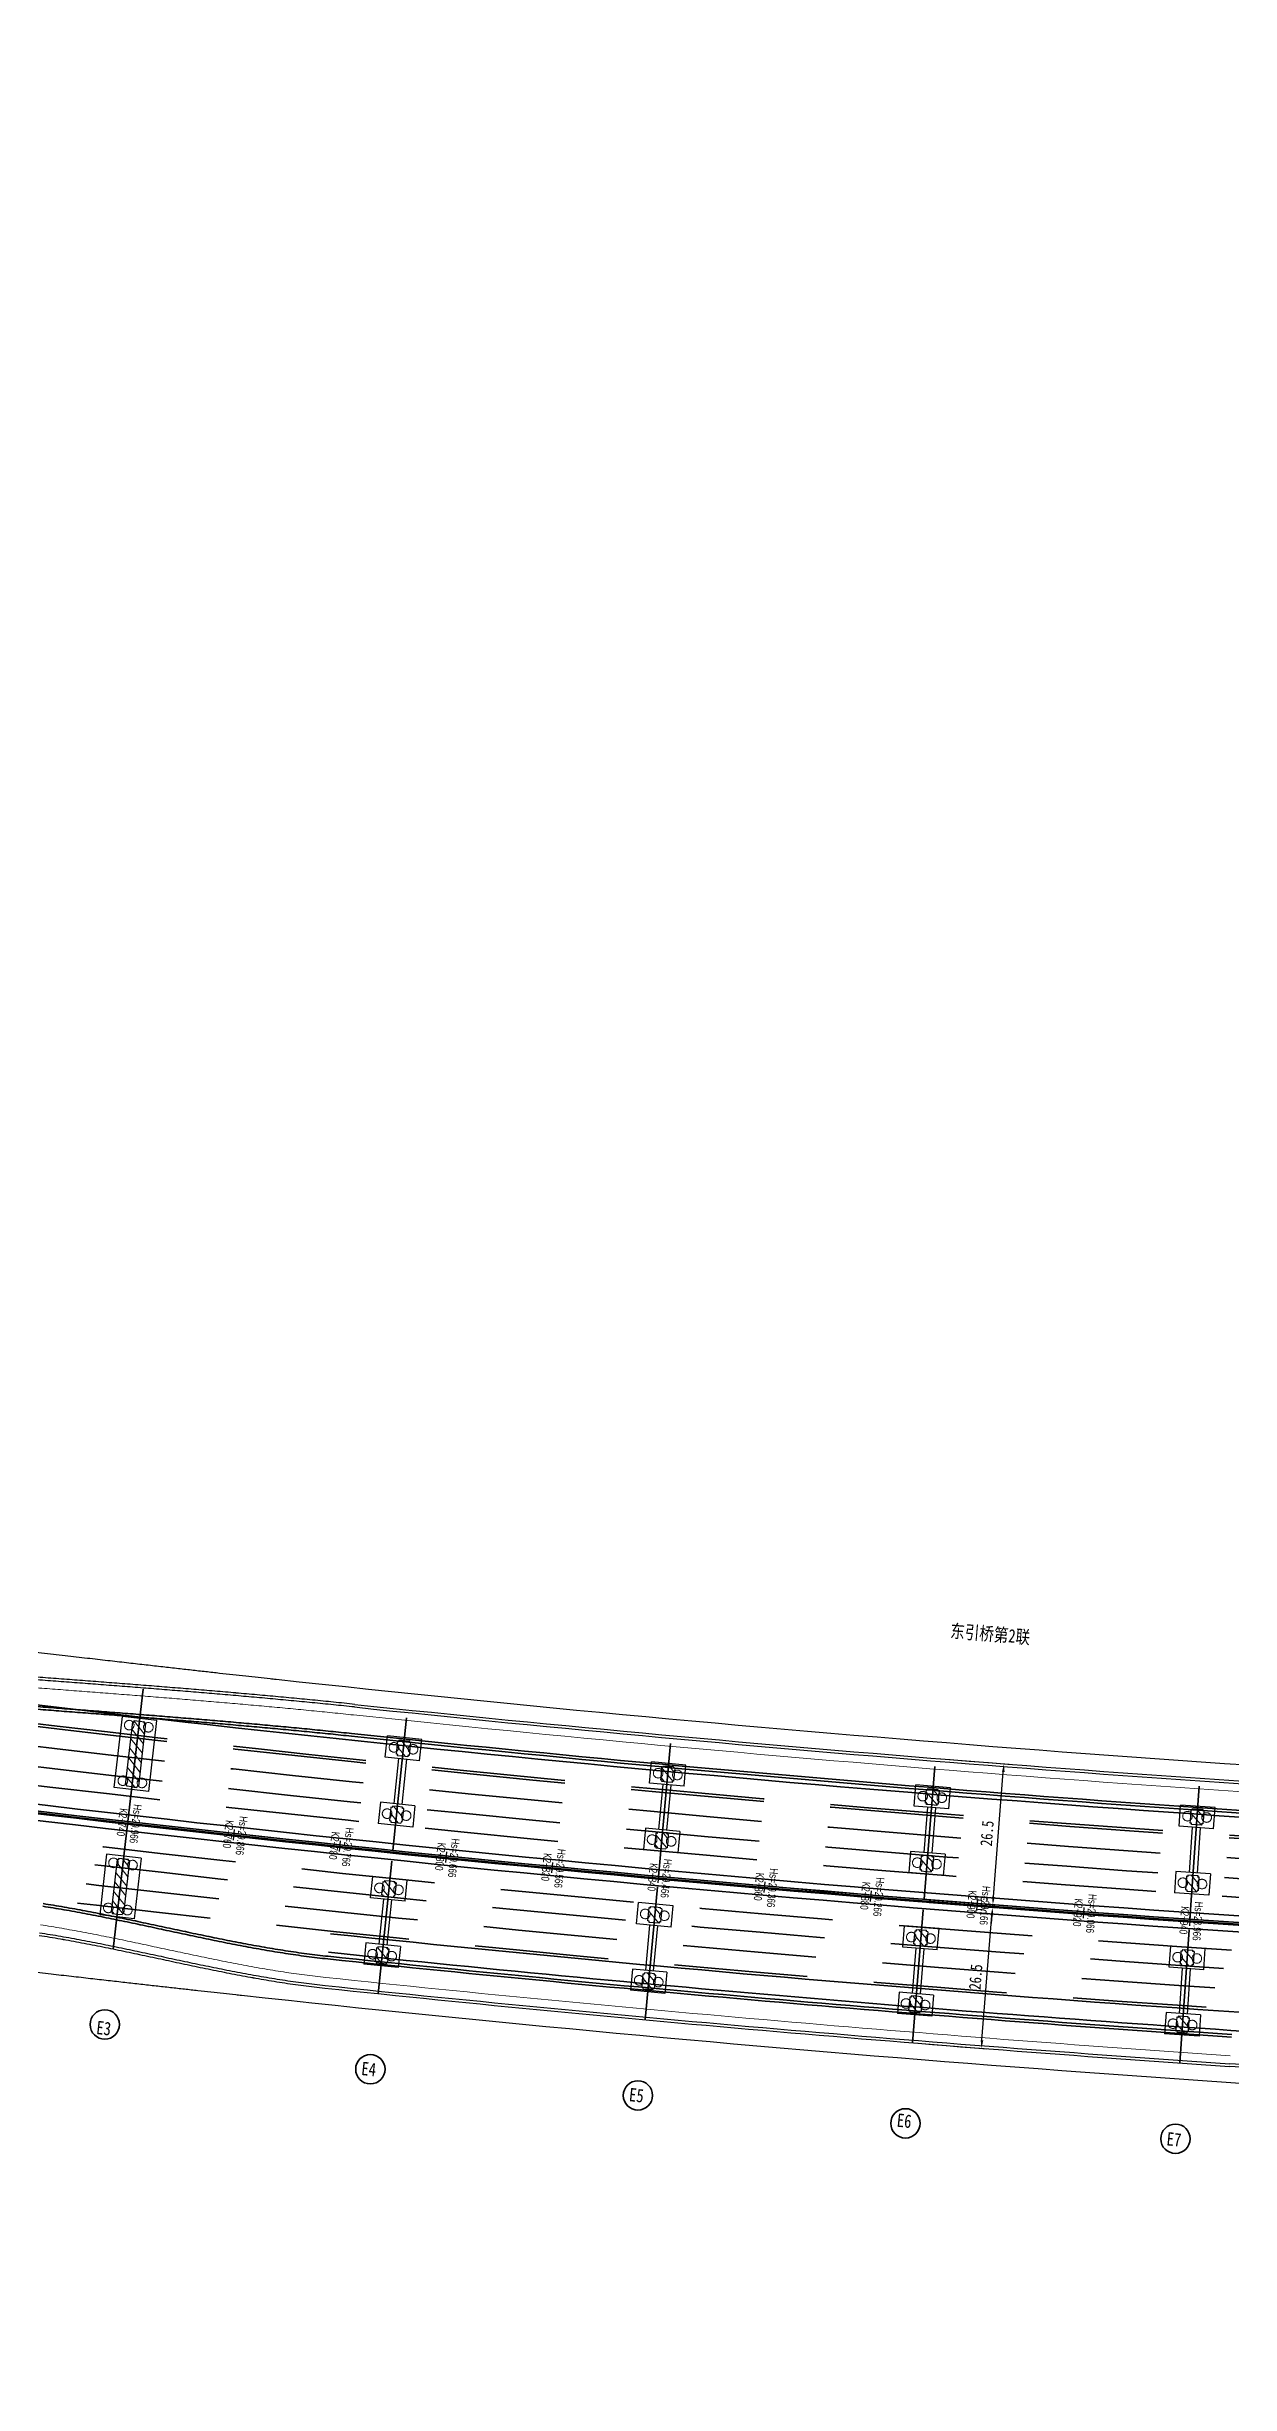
# Model space of a CAD drawing. Extents: x 0 to 558779, y 0 to 2762081.
# Drawn here: x 518948.4 to 519170.3, y 2757585.8 to 2758024 of the extents above; entities that cross this region are included whole.
import ezdxf
from ezdxf.enums import TextEntityAlignment as Align

# ---------------------------------------------------------------- set-up
doc = ezdxf.new("R2010")
doc.units = 0
doc.header["$LTSCALE"] = 20
doc.header["$PDMODE"] = 34
for name, pattern in [('CENTER', [2, 1.25, -0.25, 0.25, -0.25]), ('DASHED', [19.05, 12.7, -6.35]), ('HIDDEN', [0.375, 0.25, -0.125])]:
    doc.linetypes.add(name, pattern=pattern)
for name, color, linetype in [('B-标线', 8, 'Continuous'), ('L-主桥边线', 240, 'Continuous'), ('QL-主线桥墩', 191, 'Continuous'), ('RD-红线', 230, 'Continuous'), ('XW_2022', 7, 'Continuous'), ('主线墩中心线', 6, 'Continuous'), ('主线墩号', 1, 'Continuous'), ('主线桥宽', 4, 'Continuous'), ('文本', 3, 'Continuous'), ('桩号-2022', 7, 'Continuous'), ('粗实线', 1, 'Continuous'), ('设计高-2022', 7, 'Continuous'), ('设计高-地面高-2022', 7, 'Continuous'), ('道路边线', 22, 'Continuous'), ('非机动车道边线', 6, 'Continuous')]:
    doc.layers.add(name, color=color, linetype=linetype)
doc.layers.add('构造细实', color=5, linetype='Continuous', lineweight=15)
doc.layers.add('细虚线', color=2, linetype='DASHED', lineweight=15)
doc.styles.get("Standard").update_dxf_attribs({"font": 'fsdb_e.shx', "width": 0.7, "bigfont": 'hzdx.shx'})
doc.styles.add('仿宋', font='simfang_0.ttf', dxfattribs={"width": 0.8})
doc.dimstyles.new('跨度', dxfattribs={"dimscale": 2, "dimtxt": 2.2, "dimasz": 1.5, "dimexe": 1, "dimexo": 1, "dimgap": 1, "dimtad": 1, "dimdec": 3, "dimzin": 9, "dimdsep": 46, "dimtxsty": '仿宋', "dimcen": 0, "dimclrd": 4, "dimclre": 4, "dimclrt": 256, "dimadec": 0, "dimazin": 3, "dimtfac": 1, "dimtdec": 3, "dimtix": 1, "dimtmove": 2, "dimatfit": 3, "dimfxl": 1, "dimtolj": 1, "dimtzin": 0, "dimarcsym": 2})
pattern_1 = [(45, (-69156.95, -63617.73), (-89.80256, 89.80256), [])]
pattern_2 = [(45, (-57583.66, -63437.42), (-89.80256, 89.80256), [])]

# ---------------------------------------------------------------- blocks, each defined once
blk = doc.blocks.new('E4-7')
at = {"layer": '构造细实'}
h = blk.add_hatch(dxfattribs=at)
h.set_pattern_fill('ANSI31', color=4, scale=40, style=0)
h.set_pattern_definition(pattern_1)
h.paths.add_polyline_path([(-575, 120), (-575, 95), (-550, 95), (-550, 0), (-550, -95), (-575, -95), (-575, -120), (-700, -120), (-825, -120), (-825, -95), (-850, -95), (-850, 0), (-850, 95), (-825, 95), (-825, 120), (-700, 120)])
h.paths.add_polyline_path([(-2075, -120), (-2075, -95), (-2100, -95), (-2100, 0), (-2100, 95), (-2075, 95), (-2075, 120), (-1950, 120), (-1825, 120), (-1825, 95), (-1800, 95), (-1800, 0), (-1800, -95), (-1825, -95), (-1825, -120), (-1950, -120)])
h = blk.add_hatch(dxfattribs=at)
h.set_pattern_fill('ANSI31', color=4, scale=40, style=0)
h.set_pattern_definition(pattern_1)
h.paths.add_polyline_path([(575, 120), (575, 95), (550, 95), (550, 0), (550, -95), (575, -95), (575, -120), (700, -120), (825, -120), (825, -95), (850, -95), (850, 0), (850, 95), (825, 95), (825, 120), (700, 120)])
h.paths.add_polyline_path([(2075, -120), (2075, -95), (2100, -95), (2100, 0), (2100, 95), (2075, 95), (2075, 120), (1950, 120), (1825, 120), (1825, 95), (1800, 95), (1800, 0), (1800, -95), (1825, -95), (1825, -120), (1950, -120)])
at = {"layer": '粗实线'}
for p, q in [((-2150, 325), (-2150, -325)), ((-1750, 325), (-2150, 325)), ((-1750, 325), (-1750, -325)), ((-1750, 75), (-900, 75)), ((-900, 325), (-900, -325)), ((-900, 325), (-500, 325)), ((-500, 325), (-500, -325)), ((500, 325), (500, -325)), ((900, 325), (500, 325)), ((900, 325), (900, -325)), ((1750, 75), (900, 75)), ((1750, 325), (1750, -325)), ((1750, 325), (2150, 325)), ((2150, 325), (2150, -325)), ((-1750, -325), (-2150, -325)), ((-1750, -75), (-900, -75)), ((-900, -325), (-500, -325)), ((900, -325), (500, -325)), ((1750, -75), (900, -75)), ((1750, -325), (2150, -325))]:
    blk.add_line(p, q, dxfattribs=at)
at = {"layer": '粗实线', "color": 3}
for points in [[(-2075, -120), (-2075, -95), (-2100, -95), (-2100, 0), (-2100, 95), (-2075, 95), (-2075, 120)], [(-2075, 120), (-1950, 120), (-1825, 120), (-1825, 95), (-1800, 95), (-1800, 0), (-1800, -95), (-1825, -95), (-1825, -120), (-1950, -120), (-2075, -120)], [(-575, 120), (-700, 120), (-825, 120), (-825, 95), (-850, 95), (-850, 0), (-850, -95), (-825, -95), (-825, -120), (-700, -120), (-575, -120), (-575, -95), (-550, -95), (-550, 0), (-550, 95)], [(-575, 120), (-575, 95), (-550, 95)], [(575, 120), (700, 120), (825, 120), (825, 95), (850, 95), (850, 0), (850, -95), (825, -95), (825, -120), (700, -120), (575, -120), (575, -95), (550, -95), (550, 0), (550, 95)], [(575, 120), (575, 95), (550, 95)], [(2075, 120), (1950, 120), (1825, 120), (1825, 95), (1800, 95), (1800, 0), (1800, -95), (1825, -95), (1825, -120), (1950, -120), (2075, -120)], [(2075, -120), (2075, -95), (2100, -95), (2100, 0), (2100, 95), (2075, 95), (2075, 120)]]:
    blk.add_lwpolyline(points, dxfattribs=at)
at = {"layer": '细虚线', "ltscale": 5}
for centre in [(-1950, 180), (-700, 180), (700, 180), (1950, 180), (-1950, -180), (-700, -180), (700, -180), (1950, -180)]:
    blk.add_circle(centre, 90, dxfattribs=at)
blk = doc.blocks.new('E3')
at = {"layer": '构造细实'}
h = blk.add_hatch(dxfattribs=at)
h.set_pattern_fill('ANSI31', color=4, scale=40, style=0)
h.set_pattern_definition(pattern_2)
edge = h.paths.add_edge_path()
edge.add_line((-1895, 120), (-705, 120))
edge.add_line((-705, 120), (-705, 95))
edge.add_line((-705, 95), (-680, 95))
edge.add_line((-680, 95), (-680, -95))
edge.add_line((-680, -95), (-705, -95))
edge.add_line((-705, -95), (-705, -120))
edge.add_line((-705, -120), (-1895, -120))
edge.add_line((-1895, -120), (-1895, -95))
edge.add_line((-1895, -95), (-1920, -95))
edge.add_line((-1920, -95), (-1920, 0))
edge.add_line((-1920, 0), (-1920, 95))
h = blk.add_hatch(dxfattribs=at)
h.set_pattern_fill('ANSI31', color=4, scale=40, style=0)
h.set_pattern_definition(pattern_2)
edge = h.paths.add_edge_path()
edge.add_line((1695, 120), (705, 120))
edge.add_line((705, 120), (705, 95))
edge.add_line((705, 95), (680, 95))
edge.add_line((680, 95), (680, -95))
edge.add_line((680, -95), (705, -95))
edge.add_line((705, -95), (705, -120))
edge.add_line((705, -120), (1695, -120))
edge.add_line((1695, -120), (1695, -95))
edge.add_line((1695, -95), (1720, -95))
edge.add_line((1720, -95), (1720, 0))
edge.add_line((1720, 0), (1720, 95))
at = {"layer": '粗实线'}
for p, q in [((-1970, 325), (-1970, -325)), ((-630, 325), (-1970, 325)), ((-680, 0), (-680, 85)), ((-630, 325), (-630, -325)), ((630, 325), (630, -325)), ((630, 325), (1770, 325)), ((680, 0), (680, 85)), ((1770, 325), (1770, -325)), ((-630, -325), (-1970, -325)), ((630, -325), (1770, -325))]:
    blk.add_line(p, q, dxfattribs=at)
at = {"layer": '粗实线', "color": 4}
for points in [[(-1895, 120), (-705, 120), (-705, 95), (-680, 95), (-680, -95), (-705, -95), (-705, -120), (-1895, -120), (-1895, -95), (-1920, -95), (-1920, 0), (-1920, 95)], [(1695, 120), (705, 120), (705, 95), (680, 95), (680, -95), (705, -95), (705, -120), (1695, -120), (1695, -95), (1720, -95), (1720, 0), (1720, 95)]]:
    blk.add_lwpolyline(points, dxfattribs=at)
at = {"layer": '粗实线'}
for points in [[(-1895, 120), (-1895, 95), (-1920, 95)], [(1695, 120), (1695, 95), (1720, 95)]]:
    blk.add_lwpolyline(points, dxfattribs=at)
at = {"layer": '细虚线', "ltscale": 5}
for centre in [(-1825, 180), (-775, 180), (775, 180), (1625, 180), (-1825, -180), (-775, -180), (775, -180), (1625, -180)]:
    blk.add_circle(centre, 90, dxfattribs=at)
blk = doc.blocks.new('标注墩')
at = {"layer": '主线墩号', "lineweight": 35}
blk.add_circle((0, -28.5), 5.5, dxfattribs=at)
blk = doc.blocks.new('*D1519')
at = {"layer": 'DEFPOINTS', "color": 0}
for p in [(2091.97, -323.71), (2104.86, -324.73), (2089.87, -350.12)]:
    blk.add_point(p, dxfattribs=at)
at = {"layer": '主线桥宽', "color": 4, "lineweight": -2}
for p, q in [((2092.96, -323.79), (2105.86, -324.81)), ((2102.88, -349.65), (2104.74, -326.22)), ((2090.87, -350.2), (2103.76, -351.23))]:
    blk.add_line(p, q, dxfattribs=at)
at = {"layer": '主线桥宽', "color": 4}
for points in [[(2104.99, -326.24), (2104.49, -326.2), (2104.86, -324.73)], [(2102.64, -349.63), (2103.13, -349.67), (2102.77, -351.15)]]:
    blk.add_solid(points, dxfattribs=at)
at = {"layer": '主线桥宽', "insert": (2101.7, -337.77), "char_height": 2.2, "attachment_point": 5, "rotation": 85.4684, "style": '仿宋'}
blk.add_mtext('\\A1;26.5', dxfattribs=at)
blk = doc.blocks.new('*D1539')
at = {"layer": 'DEFPOINTS', "color": 0}
for p in [(2091.97, -323.71), (2092.01, -323.21), (2104.9, -324.23)]:
    blk.add_point(p, dxfattribs=at)
at = {"layer": '主线桥宽', "color": 4, "lineweight": -2}
for p, q in [((2092.96, -323.79), (2105.86, -324.81)), ((2093, -323.29), (2105.9, -324.31)), ((2104.86, -324.73), (2104.9, -324.23)), ((2105.02, -322.74), (2105.14, -321.24)), ((2104.74, -326.22), (2104.62, -327.72))]:
    blk.add_line(p, q, dxfattribs=at)
at = {"layer": '主线桥宽', "color": 4}
for points in [[(2104.77, -322.72), (2105.27, -322.76), (2104.9, -324.23)], [(2104.99, -326.24), (2104.49, -326.2), (2104.86, -324.73)]]:
    blk.add_solid(points, dxfattribs=at)
at = {"layer": '主线桥宽', "insert": (2102.77, -324.31), "char_height": 2.2, "attachment_point": 5, "rotation": 85.4684, "style": '仿宋'}
blk.add_mtext('\\A1;0.5', dxfattribs=at)
blk = doc.blocks.new('*D1540')
at = {"layer": 'DEFPOINTS', "color": 0}
for p in [(2094.14, -296.8), (2106.99, -297.81), (2092.01, -323.21)]:
    blk.add_point(p, dxfattribs=at)
at = {"layer": '主线桥宽', "color": 4, "lineweight": -2}
for p, q in [((2095.14, -296.87), (2107.99, -297.89)), ((2105.02, -322.74), (2106.87, -299.31)), ((2093, -323.29), (2105.9, -324.31))]:
    blk.add_line(p, q, dxfattribs=at)
at = {"layer": '主线桥宽', "color": 4}
for points in [[(2107.12, -299.33), (2106.62, -299.29), (2106.99, -297.81)], [(2104.77, -322.72), (2105.27, -322.76), (2104.9, -324.23)]]:
    blk.add_solid(points, dxfattribs=at)
at = {"layer": '主线桥宽', "insert": (2103.83, -310.85), "char_height": 2.2, "attachment_point": 5, "rotation": 85.4684, "style": '仿宋'}
blk.add_mtext('\\A1;26.5', dxfattribs=at)
blk = doc.blocks.new('主线桥墩10.09')
at = {"layer": 'L-主桥边线', "color": 1, "lineweight": 35}
blk.add_lwpolyline([(-27.4431, 12.1164, 0.0745331), (544.5783, -143.8253), (1927.5544, -306.876)], format="xyb", dxfattribs=at)
at = {"layer": 'L-主桥边线', "color": 3, "lineweight": 35}
for points in [[(1927.4958, -307.3726, 0.02003161), (2286.864, -335.2068), (3681.65, -387.174)], [(1927.5544, -306.876), (1927.5544, -306.876, 0.02003161), (2286.8826, -334.7071), (3681.6686, -386.6743)]]:
    blk.add_lwpolyline(points, format="xyb", dxfattribs=at)
at = {"layer": '主线墩中心线', "linetype": 'CENTER', "lineweight": 35}
for p, q in [((1942.7325, -308.6394), (1945.6558, -283.0991)), ((1992.436, -314.0487), (1995.1567, -287.6887)), ((2042.1965, -318.9055), (2044.6242, -292.5169)), ((2092.0079, -323.209), (2094.1422, -296.7951)), ((2141.865, -326.9589), (2143.7067, -300.523)), ((1939.9946, -332.5602), (1942.6757, -309.1361)), ((1989.6635, -340.9101), (1992.3847, -314.5461)), ((2039.7227, -345.7959), (2042.1507, -319.4034)), ((2089.833, -350.1253), (2091.9676, -323.7074)), ((2139.9884, -353.8977), (2141.8303, -327.4577))]:
    blk.add_line(p, q, dxfattribs=at)
at = {"layer": '道路边线', "color": 1}
for points in [[(1985.2698, -286.6572, 0.00049599), (1983.2925, -286.4506, 0.00047839), (1981.3147, -286.248, 0.00046078), (1979.3365, -286.049, 0.00044316), (1977.358, -285.8536, 0.00042553), (1975.379, -285.6616, 0.0004079), (1973.3997, -285.4729, 0.00039027), (1971.42, -285.2874, 0.00037264), (1969.44, -285.1049, 0.00035501), (1967.4596, -284.9253, 0.00033737), (1965.4788, -284.7484, 0.00031974), (1963.4978, -284.5741, 0.00030211), (1961.5164, -284.4022, 0.00028448), (1959.5348, -284.2327, 0.00026685), (1957.5528, -284.0654, 0.00024922), (1955.5706, -283.9, 0.0002316), (1953.5881, -283.7366, 0.00021398), (1951.6054, -283.575, 0.00019636), (1949.6224, -283.4149, 0.00017875), (1947.6392, -283.2564, 0.00016114), (1945.6558, -283.0991, 0.00014354), (1943.6722, -282.9431, 0.00012594), (1941.6884, -282.7882, 0.00010834), (1939.7044, -282.6341, 0.00009075), (1937.7202, -282.4809, 0.00007316), (1935.736, -282.3282, 0.00005558), (1933.7515, -282.1761, 0.000038), (1931.767, -282.0244, -0.00003443), (1929.7784, -281.8724, 0.00011351), (1927.7824, -281.7205, 0.00009604), (1925.7864, -281.5693, 0.00007858), (1923.7903, -281.4188, 0.00006111)], [(1917.8016, -280.9702, 0.00000873), (1915.8054, -280.8211, -0.00000873), (1913.8091, -280.6721, -0.00002619)], [(1985.2698, -286.6572, 0.01293445), (2215.9418, -304.9657, 0.01293445)], [(1926.127, -329.9796, -0.00242705), (1928.1139, -330.2958, -0.00220412), (1930.0987, -330.6305, -0.0019814), (1932.0816, -330.982, -0.00175905), (1934.0629, -331.3485, -0.00153716), (1936.0427, -331.7283, -0.00131579), (1938.0214, -332.1195, -0.00109495), (1939.9992, -332.5205, -0.00087463), (1941.9761, -332.9294, -0.00065478), (1943.9526, -333.3446, -0.00043532), (1945.9287, -333.7642, -0.00021617), (1947.9047, -334.1864, 0.00000277), (1949.8807, -334.6095, 0.00022162), (1951.857, -335.0318, 0.00044049), (1953.8338, -335.4514, 0.00065948), (1955.8113, -335.8666, 0.00087872), (1957.7896, -336.2757, 0.00109828), (1959.769, -336.6768, 0.00131825), (1961.7496, -337.0682, 0.00153869), (1963.7316, -337.4481, 0.00175962), (1965.7152, -337.8148, 0.00198104), (1967.7005, -338.1665, 0.0022029), (1969.6878, -338.5014, 0.00242513), (1971.6771, -338.8177, 0.00264759), (1973.6688, -339.1137, 0.00287009), (1975.6628, -339.3877, 0.00309238), (1977.6594, -339.6377, 0.00331417), (1979.6588, -339.8621)]]:
    blk.add_lwpolyline(points, format="xyb", dxfattribs=at)
at = {"layer": '主线墩号'}
for name, p, xscale, yscale, zscale, rotation in [('E3', (1942.7041, -308.8878), 0.0100000001913548, 0.0100000001913548, 0.0100000001913548, 263.470522353273), ('E4-7', (1992.4103, -314.2974), 0.0099999998383301, 0.0099999998383301, 0.0099999998383301, 264.1071421399804), ('E4-7', (2042.1736, -319.1544), 0.0100000000395697, 0.0100000000395697, 0.0100000000395697, 264.7437617452316), ('E4-7', (2091.9878, -323.4582), 0.0099999997892808, 0.0099999997892808, 0.0099999997892808, 265.3803814498234), ('E4-7', (2141.8476, -327.2083), 0.0100000001905369, 0.0100000001905369, 0.0100000001905369, 266.0149727610567)]:
    blk.add_blockref(name, p, dxfattribs=dict(at, xscale=xscale, yscale=yscale, zscale=zscale, rotation=rotation))
at = {"layer": '主线墩号', "lineweight": 35, "yscale": 0.5, "zscale": 0.5}
for p, xscale, rotation in [((1940.0184, -332.5245), -0.4999999999571268, 353.5201416996645), ((1989.6639, -340.906), -0.4999999999939594, 354.1073825218282), ((2039.6788, -345.7874), -0.4999999999708656, 354.7440023393879), ((2089.6718, -351.0172), -0.4999999999968063, 355.3806220924055), ((2139.9886, -353.8937), -0.4999999999739773, 356.6538617213183)]:
    blk.add_blockref('标注墩', p, dxfattribs=dict(at, xscale=xscale, rotation=rotation))
at = {"layer": '主线墩号', "lineweight": 35, "style": '仿宋', "width": 0.8}
for s, rotation, p in [('E3', 353.520142, (1938.226, -347.368)), ('E4', 354.107363, (1987.9077, -355.042)), ('E5', 354.107363, (2038.1003, -359.9397)), ('E6', 354.107363, (2088.3077, -364.7316)), ('E7', 354.107363, (2138.8843, -368.2251))]:
    blk.add_text(s, height=2.5, rotation=rotation, dxfattribs=at).set_placement(p, align=Align.MIDDLE_CENTER)
at = {"layer": '文本', "style": '仿宋', "width": 0.8}
blk.add_text('东引桥第2联', height=2.5, rotation=355.138922, dxfattribs=at).set_placement((2096.849, -274.0863))
at = {"layer": '主线桥宽'}
for base, p1, p2, picture, middle in [((2106.9927, -297.8136), (2092.0079, -323.209), (2094.1422, -296.7951), '*D1540', (2103.8336, -310.8547)), ((2104.899, -324.2307), (2091.9676, -323.7074), (2092.0079, -323.209), '*D1539', (2102.767, -324.3125))]:
    dim = blk.add_linear_dim(base=base, p1=p1, p2=p2, angle=265.468442, dimstyle='跨度', override={"dimscale": 1, "dimfxl": 0.6}, dxfattribs=at)
    dim.commit()
    dim.dimension.update_dxf_attribs({"geometry": picture, "text_midpoint": middle})
dim = blk.add_aligned_dim(p1=(2089.8739, -350.1246), p2=(2091.9676, -323.7074), distance=-12.9323, dimstyle='跨度', override={"dimscale": 1, "dimfxl": 0.6}, dxfattribs=at)
dim.commit()
dim.dimension.update_dxf_attribs({"geometry": '*D1519', "text_midpoint": (2101.7004, -337.7703)})

msp = doc.modelspace()

# ---------------------------------------------------------------- linework, layer by layer
at = {"layer": 'B-标线', "linetype": 'HIDDEN', "lineweight": 35, "ltscale": 5, "flags": 128}
for points in [[(516322.438, 2758316.933), (516956.171, 2758023.087, 0.0793686), (517564.823, 2757850.856), (518947.799, 2757687.806, 0.0200316), (519307.547, 2757659.942), (521003.552, 2757596.752)], [(516320.965, 2758313.758), (516954.699, 2758019.912, 0.0793686), (517564.414, 2757847.38), (518947.39, 2757684.33, 0.0200316), (519307.417, 2757656.444), (521003.422, 2757593.254)], [(516319.388, 2758310.356), (516953.121, 2758016.51, 0.0793686), (517563.975, 2757843.656), (518946.951, 2757680.605, 0.0200316), (519307.277, 2757652.697), (521003.282, 2757589.507)], [(516317.81, 2758306.954), (516951.544, 2758013.108, 0.0793686), (517563.535, 2757839.932), (518946.511, 2757676.881, 0.0200316), (519307.137, 2757648.95), (521003.142, 2757585.76)], [(518722.616, 2757735.5), (518950.258, 2757708.661, 0.0200316), (519308.329, 2757680.927), (521004.334, 2757617.737)], [(518722.675, 2757735.996), (518950.317, 2757709.158, 0.0169617), (519253.362, 2757683.814)], [(518722.177, 2757731.776), (518949.819, 2757704.937, 0.0200316), (519308.189, 2757677.18), (521004.194, 2757613.99)], [(518721.738, 2757728.051), (518949.38, 2757701.213, 0.0200316), (519308.05, 2757673.433), (521004.055, 2757610.243)], [(518721.328, 2757724.575), (518948.97, 2757697.737, 0.0200316), (519307.919, 2757669.935), (521003.924, 2757606.745)]]:
    msp.add_lwpolyline(points, format="xyb", dxfattribs=at)
at = {"layer": 'B-标线', "lineweight": 35, "flags": 128}
for points in [[(518723.084, 2757739.472), (518950.727, 2757712.634, 0.0169617), (519253.536, 2757687.31)], [(518725.387, 2757720.573), (518948.561, 2757694.261, 0.0200316), (519307.789, 2757666.438), (521003.794, 2757603.247)], [(518725.036, 2757717.593), (518948.209, 2757691.282, 0.0200316), (519307.677, 2757663.44), (521003.682, 2757600.25)], [(519001.594, 2757670.227, 0.0137683), (519249.538, 2757650.963, 0.0137683)], [(519001.227, 2757666.746, 0.0103655), (519187.949, 2757650.96, 0.0103655)]]:
    msp.add_lwpolyline(points, format="xyb", dxfattribs=at)
at = {"layer": 'L-主桥边线', "lineweight": 35, "ltscale": 2, "flags": 128}
for points in [[(518938.215, 2757712.942, 0.0000087), (518936.218, 2757713.091, -0.0000087), (518934.222, 2757713.24, -0.0000262)], [(518938.252, 2757713.441, 0.0000087), (518936.256, 2757713.59, -0.0000087), (518934.259, 2757713.739, -0.0000262)], [(519001.148, 2757666, -0.0033184), (518999.151, 2757666.224, -0.0030963), (518997.157, 2757666.474, -0.0028737), (518995.166, 2757666.748, -0.0026509), (518993.177, 2757667.044, -0.0024282), (518991.19, 2757667.36, -0.0022057), (518989.205, 2757667.694, -0.0019835), (518987.223, 2757668.046, -0.0017618), (518985.242, 2757668.412, -0.0015406), (518983.263, 2757668.792, -0.0013198), (518981.285, 2757669.183, -0.0010996), (518979.308, 2757669.584, -0.0008797), (518977.332, 2757669.992, -0.0006602), (518975.357, 2757670.407, -0.0004409), (518973.383, 2757670.827, -0.0002218), (518971.41, 2757671.249, -0.0000026), (518969.436, 2757671.671, 0.0002166), (518967.463, 2757672.093, 0.000436), (518965.489, 2757672.513, 0.0006558), (518963.516, 2757672.927, 0.0008759), (518961.541, 2757673.336, 0.0010965), (518959.566, 2757673.737, 0.0013177), (518957.59, 2757674.128, 0.0015393), (518955.613, 2757674.507, 0.0017615), (518953.634, 2757674.873, 0.0019842), (518951.654, 2757675.225, 0.0022072), (518949.672, 2757675.559, 0.0024304), (518947.688, 2757675.875, 0.0026453)], [(518947.629, 2757675.378, -0.0024301), (518949.614, 2757675.062, -0.0022069), (518951.596, 2757674.728, -0.0019839), (518953.577, 2757674.377, -0.0017613), (518955.555, 2757674.01, -0.0015391), (518957.533, 2757673.631, -0.0013175), (518959.509, 2757673.24, -0.0010964), (518961.484, 2757672.839, -0.0008758), (518963.459, 2757672.431, -0.0006557), (518965.433, 2757672.016, -0.000436), (518967.407, 2757671.597, -0.0002166), (518969.38, 2757671.175, 0.0000026), (518971.354, 2757670.752, 0.0002218), (518973.328, 2757670.33, 0.0004409), (518975.302, 2757669.91, 0.0006601), (518977.277, 2757669.495, 0.0008796), (518979.253, 2757669.087, 0.0010995), (518981.23, 2757668.686, 0.0013197), (518983.208, 2757668.295, 0.0015404), (518985.188, 2757667.915, 0.0017616), (518987.169, 2757667.549, 0.0019833), (518989.152, 2757667.197, 0.0022054), (518991.137, 2757666.862, 0.0024279), (518993.123, 2757666.546, 0.0026507), (518995.113, 2757666.251, 0.0028734), (518997.104, 2757665.977, 0.003096), (518999.099, 2757665.727, 0.0033181), (519001.095, 2757665.503)], [(518705.32, 2757721.176), (518948.356, 2757692.523, 0.0200316), (519307.724, 2757664.689), (520702.51, 2757612.722)], [(518705.379, 2757721.673), (518948.414, 2757693.019, 0.0200316), (519307.742, 2757665.188), (520702.528, 2757613.221)], [(519005.5, 2757707.271, 0.000496), (519003.535, 2757707.477, 0.0004784), (519001.569, 2757707.678, 0.0004608), (518999.601, 2757707.876, 0.0004432), (518997.633, 2757708.07, 0.0004255), (518995.665, 2757708.261, 0.0004079), (518993.695, 2757708.449, 0.0003903), (518991.725, 2757708.634, 0.0003726), (518989.754, 2757708.816, 0.000355), (518987.782, 2757708.994, 0.0003374), (518985.809, 2757709.171, 0.0003197), (518983.836, 2757709.344, 0.0003021), (518981.861, 2757709.515, 0.0002845), (518979.887, 2757709.684, 0.0002668), (518977.911, 2757709.851, 0.0002492), (518975.935, 2757710.016, 0.0002316), (518973.958, 2757710.179, 0.000214), (518971.98, 2757710.34, 0.0001964), (518970.002, 2757710.5, 0.0001787), (518968.023, 2757710.658, 0.0001611), (518966.043, 2757710.815, 0.0001435), (518964.063, 2757710.971, 0.0001259), (518962.082, 2757711.125, 0.0001083), (518960.101, 2757711.279, 0.0000907), (518958.119, 2757711.432, 0.0000732), (518956.137, 2757711.585, 0.0000556), (518954.153, 2757711.737, 0.000038), (518952.17, 2757711.889, -0.0000344), (518950.181, 2757712.041, 0.0001135), (518948.188, 2757712.192, 0.000096), (518946.194, 2757712.343, 0.0000786)], [(519005.553, 2757707.769, 0.000496), (519003.586, 2757707.974, 0.0004784), (519001.619, 2757708.176, 0.0004608), (518999.651, 2757708.374, 0.0004432), (518997.682, 2757708.568, 0.0004255), (518995.712, 2757708.759, 0.0004079), (518993.742, 2757708.947, 0.0003903), (518991.771, 2757709.132, 0.0003726), (518989.799, 2757709.313, 0.000355), (518987.826, 2757709.492, 0.0003374), (518985.853, 2757709.669, 0.0003197), (518983.879, 2757709.842, 0.0003021), (518981.904, 2757710.014, 0.0002845), (518979.929, 2757710.183, 0.0002668), (518977.953, 2757710.349, 0.0002492), (518975.976, 2757710.514, 0.0002316), (518973.999, 2757710.677, 0.000214), (518972.021, 2757710.839, 0.0001964), (518970.042, 2757710.998, 0.0001787), (518968.063, 2757711.156, 0.0001611), (518966.083, 2757711.313, 0.0001435), (518964.102, 2757711.469, 0.0001259), (518962.121, 2757711.624, 0.0001083), (518960.14, 2757711.778, 0.0000907), (518958.157, 2757711.931, 0.0000732), (518956.175, 2757712.083, 0.0000556), (518954.192, 2757712.235, 0.000038), (518952.208, 2757712.387, -0.0000344), (518950.219, 2757712.539, 0.0001135), (518948.226, 2757712.691, 0.000096), (518946.232, 2757712.842, 0.0000786)], [(519005.553, 2757707.769, 0.0129345), (519236.509, 2757689.438, 0.0129345)], [(519005.5, 2757707.271, 0.0129345), (519236.482, 2757688.938, 0.0129345)], [(519001.095, 2757665.503, 0.0094041), (519170.522, 2757650.851, 0.0094041)], [(519001.148, 2757666, 0.0094041), (519170.556, 2757651.35, 0.0094041)]]:
    msp.add_lwpolyline(points, format="xyb", dxfattribs=at)
at = {"layer": 'RD-红线'}
for points in [[(518912.166, 2757727.049, 0.0000069), (518916.58, 2757726.529, 0.0000206)], [(518943.025, 2757723.425, 0.0001029), (518947.428, 2757722.913, 0.0001166), (518951.829, 2757722.403, 0.0001235), (518956.008, 2757721.921, 0.0001235), (518959.821, 2757721.483, 0.0001235), (518963.349, 2757721.079, 0.0001235), (518966.648, 2757720.703, 0.0001235), (518969.757, 2757720.351, 0.0001235), (518972.706, 2757720.018, 0.0001235), (518975.517, 2757719.702, 0.0001235), (518978.208, 2757719.401, 0.0001235), (518980.792, 2757719.113, 0.0001235), (518983.282, 2757718.837, 0.0001235), (518985.688, 2757718.571, 0.0001235), (518988.016, 2757718.315, 0.0001235), (518990.275, 2757718.068, 0.0000617), (518991.38, 2757717.948, 0.0155858), (519269.166, 2757696.432, 0.0000617)], [(518905.188, 2757667.859, 0.0000069), (518909.603, 2757667.339, 0.0000206)], [(518944.982, 2757663.197, 0.0001235), (518949.19, 2757662.712, 0.0001235), (518953.032, 2757662.27, 0.0001235), (518956.589, 2757661.863, 0.0001235), (518959.918, 2757661.484, 0.0001235), (518963.056, 2757661.128, 0.0001235), (518966.034, 2757660.792, 0.0001235), (518968.875, 2757660.473, 0.0001235), (518971.595, 2757660.169, 0.0001235), (518974.208, 2757659.877, 0.0001235), (518976.728, 2757659.598, 0.0001235), (518979.163, 2757659.329, 0.0001235), (518981.52, 2757659.07, 0.0001235), (518983.808, 2757658.82, 0.0000617), (518984.928, 2757658.698, 0.0155858), (519266.418, 2757636.896, 0.0000617)]]:
    msp.add_lwpolyline(points, format="xyb", dxfattribs=at)
at = {"layer": 'XW_2022', "color": 4}
msp.add_line((518705.349, 2757721.425), (518948.385, 2757692.771), dxfattribs=at)
at = {"layer": 'XW_2022', "color": 2}
msp.add_arc((519475.279, 2762161.818), 4500, 263.275957, 267.866251, dxfattribs=at)
msp.add_arc((519475.279, 2762161.818), 4500, 263.275957, 267.866251, dxfattribs=at)
at = {"layer": '设计高-地面高-2022'}
for p, q in [((518963.678, 2757692.001), (518963.45, 2757690.014)), ((518983.548, 2757689.772), (518983.33, 2757687.784)), ((519003.429, 2757687.63), (519003.219, 2757685.641)), ((519023.319, 2757685.577), (519023.118, 2757683.588)), ((519043.218, 2757683.613), (519043.026, 2757681.622)), ((519063.125, 2757681.737), (519062.942, 2757679.745)), ((519083.04, 2757679.949), (519082.866, 2757677.957)), ((519102.964, 2757678.25), (519102.798, 2757676.257)), ((519122.894, 2757676.64), (519122.738, 2757674.646)), ((519142.832, 2757675.118), (519142.684, 2757673.124)), ((519162.776, 2757673.685), (519162.637, 2757671.69))]:
    msp.add_line(p, q, dxfattribs=at)
at = {"layer": '道路边线'}
for points in [[(518938.624, 2757718.427, 0.0000087), (518936.628, 2757718.576, -0.0000087), (518934.632, 2757718.725, -0.0000262)], [(518938.661, 2757718.925, 0.0000087), (518936.665, 2757719.074, -0.0000087), (518934.669, 2757719.223, -0.0000262)], [(518947.045, 2757670.412, -0.0024273), (518949.032, 2757670.096, -0.0022044), (518951.016, 2757669.762, -0.0019816), (518952.999, 2757669.41, -0.0017593), (518954.98, 2757669.044, -0.0015373), (518956.96, 2757668.664, -0.0013159), (518958.938, 2757668.273, -0.0010951), (518960.916, 2757667.872, -0.0008747), (518962.893, 2757667.463, -0.0006549), (518964.869, 2757667.048, -0.0004354), (518966.845, 2757666.628, -0.0002162), (518968.82, 2757666.206, 0.0000028), (518970.796, 2757665.783, 0.0002216), (518972.772, 2757665.361, 0.0004405), (518974.749, 2757664.941, 0.0006595), (518976.726, 2757664.526, 0.0008788), (518978.704, 2757664.117, 0.0010984), (518980.683, 2757663.716, 0.0013184), (518982.664, 2757663.324, 0.0015388), (518984.646, 2757662.944, 0.0017598), (518986.629, 2757662.578, 0.0019812), (518988.614, 2757662.226, 0.0022031), (518990.601, 2757661.891, 0.0024254), (518992.59, 2757661.575, 0.0026479), (518994.582, 2757661.279, 0.0028704), (518996.575, 2757661.005, 0.0030927), (518998.572, 2757660.755, 0.0033145), (519000.571, 2757660.531)], [(519006.077, 2757712.741, 0.000496), (519004.101, 2757712.948, 0.0004784), (519002.124, 2757713.15, 0.0004608), (519000.147, 2757713.349, 0.0004432), (518998.169, 2757713.544, 0.0004255), (518996.191, 2757713.736, 0.0004079), (518994.212, 2757713.925, 0.0003903), (518992.234, 2757714.11, 0.0003726), (518990.254, 2757714.293, 0.000355), (518988.275, 2757714.472, 0.0003374), (518986.294, 2757714.649, 0.0003197), (518984.314, 2757714.823, 0.0003021), (518982.333, 2757714.995, 0.0002845), (518980.352, 2757715.165, 0.0002668), (518978.371, 2757715.332, 0.0002492), (518976.389, 2757715.497, 0.0002316), (518974.407, 2757715.661, 0.000214), (518972.425, 2757715.822, 0.0001964), (518970.442, 2757715.982, 0.0001787), (518968.459, 2757716.141, 0.0001611), (518966.476, 2757716.298, 0.0001435), (518964.493, 2757716.454, 0.0001259), (518962.509, 2757716.609, 0.0001083), (518960.526, 2757716.763, 0.0000907), (518958.542, 2757716.916, 0.0000732), (518956.557, 2757717.069, 0.0000556), (518954.573, 2757717.221, 0.000038), (518952.589, 2757717.373, -0.0000344), (518950.6, 2757717.525, 0.0001135), (518948.604, 2757717.676, 0.000096), (518946.609, 2757717.828, 0.0000786), (518944.613, 2757717.978, 0.0000611)], [(519006.13, 2757713.238, 0.000496), (519004.152, 2757713.445, 0.0004784), (519002.175, 2757713.648, 0.0004608), (519000.196, 2757713.847, 0.0004432), (518998.218, 2757714.042, 0.0004255), (518996.239, 2757714.234, 0.0004079), (518994.259, 2757714.423, 0.0003903), (518992.28, 2757714.608, 0.0003726), (518990.3, 2757714.791, 0.000355), (518988.319, 2757714.97, 0.0003374), (518986.339, 2757715.147, 0.0003197), (518984.358, 2757715.321, 0.0003021), (518982.376, 2757715.493, 0.0002845), (518980.395, 2757715.663, 0.0002668), (518978.413, 2757715.83, 0.0002492), (518976.43, 2757715.995, 0.0002316), (518974.448, 2757716.159, 0.000214), (518972.465, 2757716.321, 0.0001964), (518970.482, 2757716.481, 0.0001787), (518968.499, 2757716.639, 0.0001611), (518966.516, 2757716.796, 0.0001435), (518964.532, 2757716.952, 0.0001259), (518962.548, 2757717.107, 0.0001083), (518960.564, 2757717.261, 0.0000907), (518958.58, 2757717.415, 0.0000732), (518956.596, 2757717.567, 0.0000556), (518954.611, 2757717.719, 0.000038), (518952.627, 2757717.871, -0.0000344), (518950.638, 2757718.023, 0.0001135), (518948.642, 2757718.175, 0.000096), (518946.646, 2757718.326, 0.0000786), (518944.65, 2757718.477, 0.0000611)], [(518946.987, 2757669.916, -0.0024271), (518948.974, 2757669.6, -0.0022041), (518950.958, 2757669.265, -0.0019814), (518952.941, 2757668.914, -0.001759), (518954.923, 2757668.547, -0.0015372), (518956.903, 2757668.167, -0.0013158), (518958.881, 2757667.776, -0.001095), (518960.859, 2757667.375, -0.0008746), (518962.836, 2757666.966, -0.0006548), (518964.812, 2757666.551, -0.0004353), (518966.788, 2757666.131, -0.0002162), (518968.764, 2757665.709, 0.0000028), (518970.74, 2757665.286, 0.0002216), (518972.717, 2757664.864, 0.0004405), (518974.694, 2757664.444, 0.0006595), (518976.671, 2757664.029, 0.0008787), (518978.649, 2757663.62, 0.0010983), (518980.629, 2757663.219, 0.0013183), (518982.609, 2757662.827, 0.0015387), (518984.591, 2757662.447, 0.0017596), (518986.575, 2757662.081, 0.001981), (518988.56, 2757661.729, 0.0022029), (518990.548, 2757661.394, 0.0024251), (518992.537, 2757661.078, 0.0026476), (518994.529, 2757660.782, 0.0028701), (518996.523, 2757660.508, 0.0030924), (518998.519, 2757660.258, 0.0033142), (519000.519, 2757660.033)], [(519006.077, 2757712.741, 0.0129345), (519236.775, 2757694.43, 0.0129345)], [(519006.13, 2757713.238, 0.0129345), (519236.802, 2757694.93, 0.0129345)], [(519000.519, 2757660.033, 0.0094042), (519170.152, 2757645.364, 0.0094042)], [(519000.571, 2757660.531, 0.0094041), (519170.185, 2757645.863, 0.0094041)]]:
    msp.add_lwpolyline(points, format="xyb", dxfattribs=at)
for radius in [500, 500.5]:
    msp.add_arc((519136.448, 2757146.501), radius, 84.1932, 86.13502, dxfattribs=at)
at = {"layer": '非机动车道边线', "lineweight": 0}
for points in [[(518938.512, 2757716.931, 0.0000087), (518936.516, 2757717.08, -0.0000087), (518934.52, 2757717.229, -0.0000262)], [(518947.22, 2757671.902, -0.0024282), (518949.206, 2757671.586, -0.0022051), (518951.19, 2757671.252, -0.0019823), (518953.172, 2757670.9, -0.0017599), (518955.153, 2757670.534, -0.0015379), (518957.132, 2757670.154, -0.0013164), (518959.11, 2757669.763, -0.0010955), (518961.086, 2757669.362, -0.0008751), (518963.062, 2757668.953, -0.0006551), (518965.038, 2757668.538, -0.0004356), (518967.013, 2757668.119, -0.0002163), (518968.988, 2757667.697, 0.0000027), (518970.964, 2757667.274, 0.0002217), (518972.939, 2757666.851, 0.0004406), (518974.915, 2757666.432, 0.0006597), (518976.891, 2757666.017, 0.0008791), (518978.869, 2757665.608, 0.0010987), (518980.847, 2757665.207, 0.0013188), (518982.827, 2757664.815, 0.0015393), (518984.808, 2757664.436, 0.0017603), (518986.791, 2757664.069, 0.0019819), (518988.775, 2757663.717, 0.0022038), (518990.762, 2757663.383, 0.0024261), (518992.75, 2757663.066, 0.0026487), (518994.741, 2757662.77, 0.0028713), (518996.734, 2757662.497, 0.0030937), (518998.73, 2757662.247, 0.0033156), (519000.728, 2757662.022)], [(519005.92, 2757711.249, 0.000496), (519003.946, 2757711.455, 0.0004784), (519001.973, 2757711.658, 0.0004608), (518999.998, 2757711.856, 0.0004432), (518998.023, 2757712.051, 0.0004255), (518996.047, 2757712.243, 0.0004079), (518994.071, 2757712.431, 0.0003903), (518992.095, 2757712.617, 0.0003726), (518990.118, 2757712.799, 0.000355), (518988.14, 2757712.978, 0.0003374), (518986.162, 2757713.155, 0.0003197), (518984.184, 2757713.329, 0.0003021), (518982.205, 2757713.501, 0.0002845), (518980.225, 2757713.67, 0.0002668), (518978.245, 2757713.837, 0.0002492), (518976.265, 2757714.002, 0.0002316), (518974.285, 2757714.166, 0.000214), (518972.304, 2757714.327, 0.0001964), (518970.322, 2757714.487, 0.0001787), (518968.34, 2757714.645, 0.0001611), (518966.358, 2757714.803, 0.0001435), (518964.376, 2757714.959, 0.0001259), (518962.393, 2757715.113, 0.0001083), (518960.41, 2757715.267, 0.0000907), (518958.426, 2757715.421, 0.0000732), (518956.443, 2757715.573, 0.0000556), (518954.459, 2757715.725, 0.000038), (518952.474, 2757715.877, -0.0000344), (518950.486, 2757716.029, 0.0001135), (518948.491, 2757716.181, 0.000096), (518946.496, 2757716.332, 0.0000786), (518944.5, 2757716.482, 0.0000611)], [(519005.92, 2757711.249, 0.0129345), (519236.696, 2757692.933, 0.0129345)], [(519000.728, 2757662.022, 0.0094041), (519170.286, 2757647.359, 0.0094041)]]:
    msp.add_lwpolyline(points, format="xyb", dxfattribs=at)

# ---------------------------------------------------------------- block references
at = {"layer": 'QL-主线桥墩'}
msp.add_blockref('主线桥墩10.09', (517020.86, 2757999.896), dxfattribs=at)

# ---------------------------------------------------------------- texts
at = {"layer": '桩号-2022', "width": 0.75}
for s, rotation, p in [('K2+740', 263.47052, (518963.266, 2757691.042)), ('K2+760', 263.72517, (518983.141, 2757688.81)), ('K2+780', 263.97982, (519003.026, 2757686.667)), ('K2+800', 264.23447, (519022.92, 2757684.613)), ('K2+820', 264.48911, (519042.823, 2757682.646)), ('K2+840', 264.74376, (519062.735, 2757680.769)), ('K2+860', 264.99841, (519082.654, 2757678.979)), ('K2+880', 265.25306, (519102.582, 2757677.279)), ('K2+900', 265.50771, (519122.517, 2757675.666)), ('K2+920', 265.76235, (519142.459, 2757674.143)), ('K2+940', 266.017, (519162.407, 2757672.708))]:
    msp.add_text(s, height=1.5, rotation=rotation, dxfattribs=at).set_placement(p, align=Align.TOP_CENTER)
at = {"layer": '设计高-2022', "width": 0.75}
for s, rotation, p in [('Hs=29.966', 263.47052, (518963.862, 2757690.974)), ('Hs=29.866', 263.72517, (518983.737, 2757688.745)), ('Hs=29.766', 263.97982, (519003.622, 2757686.604)), ('Hs=29.666', 264.23447, (519023.517, 2757684.552)), ('Hs=29.566', 264.48911, (519043.42, 2757682.589)), ('Hs=29.466', 264.74376, (519063.332, 2757680.714)), ('Hs=29.366', 264.99841, (519083.252, 2757678.927)), ('Hs=29.266', 265.25306, (519103.18, 2757677.229)), ('Hs=29.166', 265.50771, (519123.115, 2757675.619)), ('Hs=29.066', 265.76235, (519143.057, 2757674.099)), ('Hs=28.966', 266.017, (519163.006, 2757672.666))]:
    msp.add_text(s, height=1.5, rotation=rotation, dxfattribs=at).set_placement(p, align=Align.BOTTOM_CENTER)

doc.saveas('drawing.dxf')
